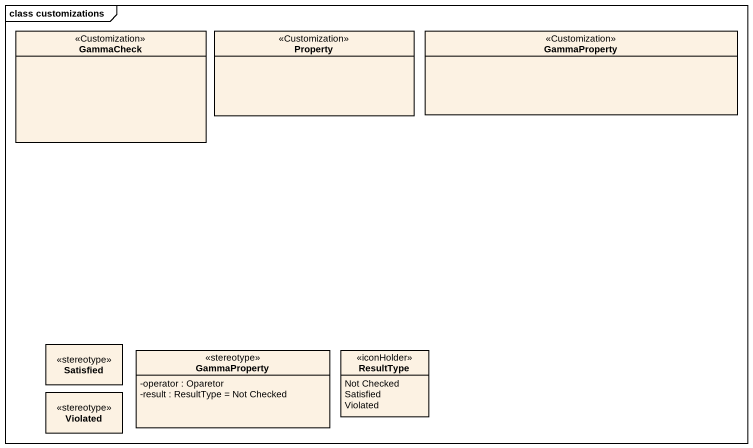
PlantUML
@startuml
mainframe class customizations
hide circle
hide empty members
skinparam classAttributeIconSize 0
class GammaCheck <<Customization>>
class Property <<Customization>>
class GammaProperty <<Customization>>
class Satisfied <<stereotype>>
class "GammaProperty" as GammaProperty_2 <<stereotype>> {
  -operator : Oparetor
  -result : ResultType = Not Checked
}
enum ResultType <<iconHolder>> {
  Not Checked
  Satisfied
  Violated
}
class Violated <<stereotype>>
@enduml
